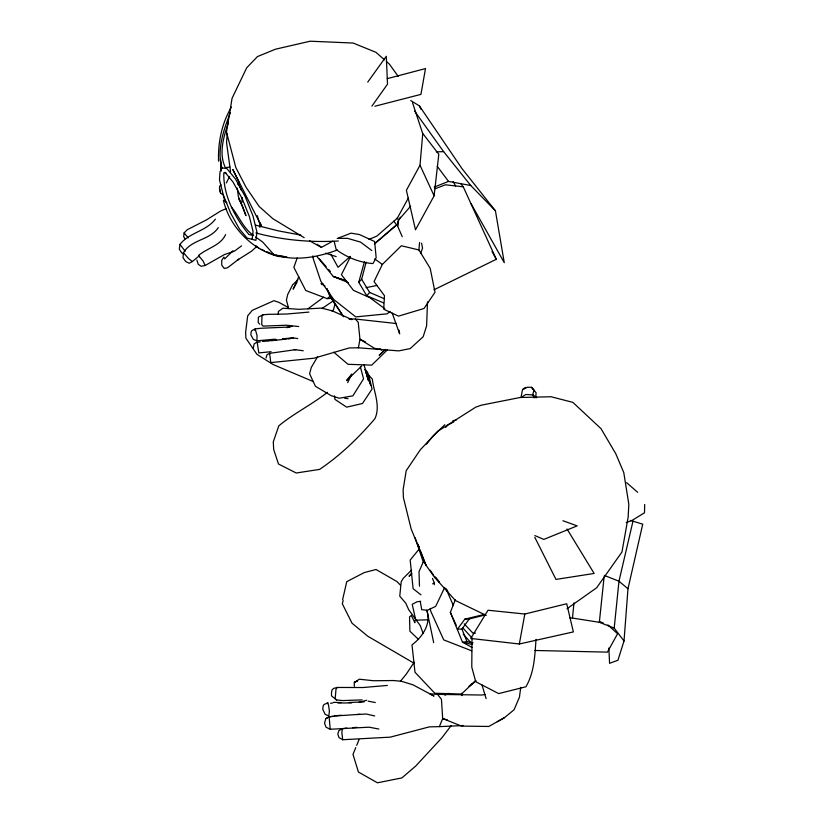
<?xml version="1.0" encoding="UTF-8"?>
<svg xmlns="http://www.w3.org/2000/svg" width="824" height="824" viewBox="0 0 824 824"><rect width="100%" height="100%" fill="white"/><g stroke="black" fill="none" stroke-linecap="round" stroke-linejoin="round"><path stroke-width="1.24" d="M218.566 161.185C217.897 142.531 221.8 123.106 231.472 107.079M427.512 301.821L426.595 325.923L423.165 336.748L410.187 348.603L398.703 350.869L358.389 347.81L349.263 347.944L314.037 358.203L270.787 362.612L269.623 353.331L295.857 349.633M644.677 504.504L644.502 512.786L632.152 520.356L626.178 522.612M397.807 221.151L397.642 226.167L402.225 236.643M472.008 638.415L471.781 667.131L475.736 681.726L498.685 693.592L525.918 686.773C534.374 672.384 534.807 655.605 536.022 639.424M434.269 584.741L434.351 583.073L432.476 578.396M278.244 314.366L278.399 311.462L282.91 308.197L299.102 309.319L321.607 308.094L332.391 310.916L352.033 319.609L349.17 319.084M220.029 171.536L219.483 179.92L223.335 195.02L230.648 213.148L239.527 229.175L247.148 238.095L255.893 240.33L256.964 232.244L253.071 216.187L245.212 196.627L235.54 179.086L226.827 168.529L221.491 167.818M227.218 133.735L226.538 142.686L230.576 171.691M608.864 648.045L609.575 663.33L617.949 660.23L624.015 640.969L627.981 588.758L642.73 524.177L630.535 520.428M218.288 227.599C210.161 240.206 191.168 239.403 183.443 252.731L183.021 257.747L185.75 261.548L189.18 263.237L192.394 261.548L197.832 256.954M420.013 165.243L422.753 133.437L438.801 154.294L434.114 195.813L415.492 229.793L406.387 190.303L420.013 165.243L434.114 195.813M418.901 249.95L401.339 245.768L382.336 264.442L374.055 281.581L384.478 295.692L383.716 309.227L398.517 316.138L424.02 308.485L435.021 292.252L430.2 268.397L418.901 249.95L419.591 242.503M535.734 397.724L536.094 392.749L531.583 387.321L527.185 387.28L523.879 389.103M222.428 194.433L220.564 193.084L219.493 188.315L219.709 186.111L221.1 184.947M569.909 617.99L572.464 618.072L573.998 602.828M624.015 640.969L614.199 628.115L618.968 581.219L632.986 521.17M614.199 628.115L599.336 622.295L604.136 576.656M226.054 208.75L220.667 211.016L206.536 219.864L187.161 229.783L184.123 232.893L183.69 236.694L185.029 238.816M252.134 239.166L253.071 231.585L249.415 216.64L242.081 198.43L233.068 182.094L224.973 172.237M215.394 219.132C206.33 231.266 189.118 232.564 179.962 244.388L179.323 249.219L181.671 252.834L183.659 253.967M520.737 687.35L519.429 697.217L514.052 709.783L504.35 717.745L497.274 721.721M253.308 348.14L254.163 343.866L257.17 342.001L258.798 352.919L271.086 351.704M410.64 206.196L398.61 220.029L397.642 226.167L393.79 221.182M358.389 347.81L359.954 339.282L358.234 322.256L355.319 319.022L349.397 318.919M519.326 643.997L524.826 614.034L566.716 603.755L573.36 631.915L519.326 643.997L470.751 638.456L488.024 610.234L524.826 614.034M342.65 599.522L346.75 581.662L364.29 572.567L376.053 569.497L396.952 581.569L400.443 585.174M343.165 600.346L342.331 603.837L352.023 623.191L367.813 636.252L413.926 663.145M383.551 302.872L366.762 295.775L358.749 282.261L361.643 279.243L366.144 262.156M358.749 282.261L364.414 261.816M266.008 358.028L267.028 354.701L269.623 353.331M521.087 396.993L522.581 389.371L525.558 387.404M256.882 340.827L257.057 335.564L255.183 328.91L251.948 330.527L251.155 331.948L250.857 334.874L253.349 339.375L256.882 340.827L275.443 339.138M532.695 394.593L533.952 390.566L531.583 387.321M297.217 257.891L293.869 267.367L305.745 290.512L327.149 298.638L332.144 298.329M420.601 253.524L422.537 248.251L421.579 243.193M230.463 112.548C223.623 129.811 216.527 150.061 222.089 168.384M228.485 122.343C223.737 136.527 218.422 153.491 225.405 167.684L229.845 167.004M472.039 647.499L462.491 642.143L450.347 612.397L455.281 599.759M355.762 747.605L352.981 754.403L358.45 772.047L377.423 782.8L401.885 777.918L415.667 766.104L442.004 737.665L451.119 725.676M356.689 745.339L359.017 739.684M346.822 728.025L342.279 728.735L338.88 730.61L337.788 733.968L339.004 737.624L342.691 739.736L390.236 737.15L429.376 726.871L439.367 726.634L442.684 718.549L441.448 699.277L437.503 694.375L429.788 693.839L434.021 696.053L412.999 684.837L401.401 681.263L393.491 680.531L373.612 680.748L359.326 679.203L354.784 682.21L357.585 680.943L354.238 682.179L354.32 686.31M423.093 562.339L419.014 571.65L419.478 586.183M298.762 276.761L293.138 289.183L297.124 282.045M347.707 382.645L351.766 374.014M342.279 728.735L341.867 732.546L342.691 739.736M444.723 587.378L435.69 606.351L427.45 610.306L421.713 609.667L420.271 601.613M317.611 356.73L311.297 367.411L309.597 373.777L315.417 386.26L331.104 395.633L339.21 398.25L352.899 395.829L363.549 378.865L360.459 367.185M350.354 256.975L341.394 274.68L353.455 290.347L369.688 297.598L384.859 308.763M226.291 183L229.649 176.439M254.513 330.177L255.183 328.91L260.446 328.292L288.493 327.066M408.282 198.131L397.261 218.267L376.908 236.066L369.008 239.434M225.611 234.613C220.533 245.686 207.112 248.055 198.543 255.502L199.099 256.8M332.587 716.324L329.034 716.88L325.748 718.693L324.543 723.245L326.067 727.231L330.187 729.271L369.028 727.18L378.855 729.034M332.206 311.503L333.576 309.453L334.915 304.19L330.661 296.712L343.557 316.756M414.194 662.228L406.232 674.187L400.392 681.304M398.466 220.162L400.464 217.196M371.912 106.131L387.517 84.161L386.281 56.289L367.751 82.101M484.553 614.395L464.891 619.102L457.402 629.248L461.934 629.031L469.278 618.958L485.274 614.9M387.342 685.434L362.962 687.535L337.366 687.453L335.986 689.235L335.193 698.752L336.563 699.937L342.599 700.575L362.127 699.895M351.014 374.951L346.533 380.585L361.798 365.908M426.451 444.177L432.785 436.287L444.867 424.71M419.045 549.196L410.177 560.083L413.112 588.686L420.909 594.815M411.423 573.494L409.044 576.264L411.835 573.679M366.762 295.775L369.636 292.438L361.643 279.243M330.62 728.797L330.187 729.271L329.137 716.839L334.987 716.108M308.907 312.1L286.628 314.037L268.274 314.335L263.134 314.768L261.96 315.994L261.733 324.666L263.062 326.119L286.484 325.223L298.659 326.551M327.025 703.655L327.808 702.831L328.622 705.581L329.373 711.009L328.879 716.046L325.119 714.274L322.709 709.155L323.245 705.612L324.182 704.448L327.808 702.831M411.557 570.074L403.193 578.386L401.206 581.723L399.753 596.174L405.789 603.209L408.714 609.729L420.292 625.643L423.165 633.563M387.321 349.912L371.727 365.135L348.016 364.29L333.741 352.167M385.272 349.397L379.184 355.309L384.623 350.2M445.588 427.368L448.369 424.7L453.777 421.919M475.201 680.985L461.533 694.024L434.815 693.262L414.987 672.24L412 644.924C422.372 636.828 431.045 624.654 427.038 610.852M297.958 279.81L292.654 284.785L287.7 294.508L286.402 300.06L288.699 308.619M233.048 250.702L224.736 258.87L223.87 257.139L221.708 260.415L221.759 265.173L224.241 268.459L227.558 267.759L238.692 259.179L237.765 259.9L251.485 251.217L256.264 246.953M471.946 683.714L469.124 686.351L476.045 680.789M350.221 256.418L338.056 267.295L330.764 254.132M374.508 243.956L396.756 224.787L374.776 243.441M411.464 615.291L409.549 616.898L409.899 631.225L418.602 639.517M323.708 297.176L308.022 308.773M390.092 311.41L387.167 313.82L355.741 316.9L333.772 299.524L320.824 281.221L313.12 258.365L312.966 255.852M327.427 392.317C311.977 404.553 294.014 413.246 278.8 425.843L273.28 441.849L273.692 449.533L278.481 464.005L296.238 473.007L319.609 469.392C340.405 455.322 358.667 437.729 374.93 418.664C380.77 405.913 373.818 392.07 372.314 379.071L368.781 375.291L367.339 371.964L365.207 369.492L368.287 380.194L364.033 364.836M327.149 298.638L329.971 296.403M241.556 245.871L234.356 251.196L224.519 254.513L205.125 265.524L201.046 266.286L198.203 264.216L196.843 260.024M566.994 608.751L596.628 587.8L621.945 552.029L628.146 517.225L628.825 504.278L623.768 472.543L615.734 453.653L601.026 428.686L572.845 402.359L551.05 396.756L519.995 397.518L481.422 405.161L475.829 407.118L437.729 431.323L420.312 449.78L406.191 470.71L403.132 489.652L403.399 497.583L411.135 528.864L425.895 565.089L434.557 577.336L455.394 600.5L486.263 615.425M321.803 308.66L333.123 300.956M522.519 396.612L525.702 394.511L532.932 394.871L536.671 397.734M444.991 695.24L448.204 693.231M504.35 717.745L488.807 726.459L461.512 726.088L442.684 718.549L447.556 720.001M332.865 241.113L321.339 247.427L309.494 240.742M338.571 237.961L351.065 233.151L359.614 234.603L374.663 241.556L376.146 257.696L372.973 263.577C359.604 262.526 346.853 257.428 336.192 249.59L334.194 241.442M325.748 718.693L329.137 716.839M433.96 289.801L496.306 259.292L463.263 186.811L460.894 183.803M432.6 583.835L434.351 583.073M434.238 187.069L448.524 181.414L470.741 185.503L495.42 210.81L504.267 262.681L471.215 203.95M435.103 188.768L445.413 184.792L463.263 186.811M286.773 327.664L290.233 326.438M366.628 700.245L358.77 702.429M263.134 314.768L258.375 317.055L258.2 322.534L259.704 324.192M237.703 184.246L238.723 183.927L241.298 190.293M337.407 249.991C314.964 258.262 288.956 262.568 266.657 251.557M287.761 327.488L292.046 326.335M387.239 78.651L425.493 68.577L420.94 94.379L374.91 106.224M337.366 687.453L333.72 688.359L332.041 689.873L331.526 692.263L331.506 695.878L336.563 699.937M366 287.669L376.723 285.516M258.159 342.29L260.302 341.867M420.673 601.232L416.944 601.808L412.216 604.311L415.76 620.173L428.315 619.792M485.243 694.477L481.659 695.023L437.503 694.375M297.721 338.592L293.416 337.943L283.219 339.282M330.558 703.233L332.906 702.944M285.804 339.097L271.426 340.714M288.225 338.818L290.656 338.551M473.12 642.833L466.981 641.68L462.491 642.143L472.07 644.512M334.081 715.932L341.229 715.211M360.047 714.295L336.161 715.912M269.448 340.642L276.607 340.003M282.57 338.746L293.416 337.943M452.963 420.57L456.012 420.333M262.454 341.445L269.057 340.951M352.548 727.654L357.008 727.345M357.029 714.532L366.453 714.037L374.714 715.953M364.198 701.873L349.036 702.501M338.314 241.01C310.627 242.575 282.673 240.175 255.873 232.935M439.367 726.634L463.304 725.542M436.37 151.884L443.611 151.616L470.741 185.503M464.891 619.102L469.278 618.958M351.724 702.934L337.881 703.006M475.489 633.12L472.924 633.151L464.18 623.799M337.181 238.393L347.471 238.332L360.531 242.091L371.83 250.578M534.776 650.466L607.401 652.134L617.588 633.738L607.855 624.88M333.576 702.347L341.033 702.532M286.814 256.851L280.829 256.604L275.803 255.265L283.085 256.058M355.319 319.022L396.426 323.533M294.178 349.572L303.242 350.746M226.157 173.112L223.84 172.782C222.964 195.01 234.995 217.732 248.92 234.531L253.576 235.479C243.441 228.547 239.022 216.269 231.575 207.185M344.617 398.198L348.016 398.703M572.464 618.072L599.336 622.295M300.77 235.067L278.533 230.916L255.574 225.137M368.122 701.152L375.291 702.542M223.397 200.345C229.69 227.156 252.659 250.548 279.511 256.676M323.471 284.239L321.01 283.58L324.996 286.01M325.573 253.215L336.182 256.604M346.039 280.788L333.308 276.473L317.168 256.8M344.288 280.181L333.308 276.473L348.449 282.663M562.916 520.727L577.14 525.877L543.819 539.411L534.817 535.579M471.761 650.847L443.714 639.888L430.643 610.965L430.262 608.462M604.27 575.389L618.968 581.219L627.981 588.758M260.94 249.239L264.37 250.63M599.687 621.564L603.189 622.985M313.233 381.533L273.094 364.527L256.944 354.32L245.871 338.139L245.655 332L247.694 315.819L252.268 310.339L273.97 300.688L278.728 302.295L288.41 307.527M369.636 292.438L384.097 298.638M365.475 341.929L359.954 339.282L374.436 348.294L382.048 349.87L379.843 348.82M304.159 237.683L272.909 218.741L259.138 206.474L246.057 187.285L235.788 167.427L226.487 132.139L232.069 98.293L246.716 67.774L257.479 56.568L275.515 49.193L310.236 41.2L353.156 43.054L375.919 52.293L384.509 59.843M410.692 100.549L419.385 105.894L461.955 168.549L495.42 210.81M316.921 244.264L320.979 246.819M255.564 236.982L262.702 242.05L274.526 255.378M374.735 258.911L382.336 264.442M255.831 245.686L258.798 248.003M188.253 237.93L184.123 232.893M626.601 482.658L637.652 492.299M386.415 61.512L389.288 64.035L398.219 76.333M226.806 202.931L224.9 201.231L223.191 195.041M198.543 255.502L203.157 261.126L205.125 265.524M185.194 251.248L179.962 244.388M192.394 261.548L188.562 258.592L183.443 252.731M462.666 627.713L472.131 638.116M463.191 634.14L471.647 643.544M319.424 258.942L326.139 266.626M328.652 269.5L330.331 271.426M435.917 577.995L439.553 582.311L435.093 576.79M397.075 218.041L398.61 220.029M437.245 166.324L448.524 181.414M414.585 111.085L443.611 151.616M430.138 570.198L433.733 575.399M342.836 315.716L329.641 295.795L326.943 288.822M567.015 528.977L594.145 573.452L555.984 579.416L534.827 537.372M453.118 181.61L455.641 186.08M492.041 251.547L496.306 259.292M239.145 182.526L232.801 169.476L261.579 226.466L260.271 222.882M238.641 198.78L242.338 205.67L245.964 215.62L241.175 203.641M446.701 589.49L447.875 591.745M411.681 616.167L414.894 622.697L414.802 620.307M419.385 105.894L421.064 109.335M327.025 288.863L330.136 295.6M450.347 612.397L456.208 625.22M445.866 588.408L453.406 605.589M425.009 562.998L425.895 565.089L420.106 549.917M328.786 292.098L330.187 295.558M461.934 629.031L466.981 641.68M423.402 562.411L415.142 537.701M419.21 547.589L417.871 544.087L419.117 547.466M370.141 383.49L365.207 369.492L370.687 385.426M532.932 394.871L534.004 397.961M412.597 102.876L422.661 133.416M392.203 313.099L399.64 333.885L399.022 330.105M257.304 215.651L259.817 223.912L259.869 227.424M482.03 685.022L486.108 698.618M220.564 193.084L219.493 188.315M368.781 375.291L372.046 389.052L362.478 403.492L346.667 407.149L334.977 399.413L334.42 395.901M426.873 610.131L433.682 642.596M461.564 693.272L462.017 695.631M237.302 188.109L238.321 196.39L240.876 202.756L241.895 202.477L242.246 197.533M221.1 171.155L220.492 159.32L221.048 170.547M533.602 389.155L533.643 391.132"/></g></svg>
